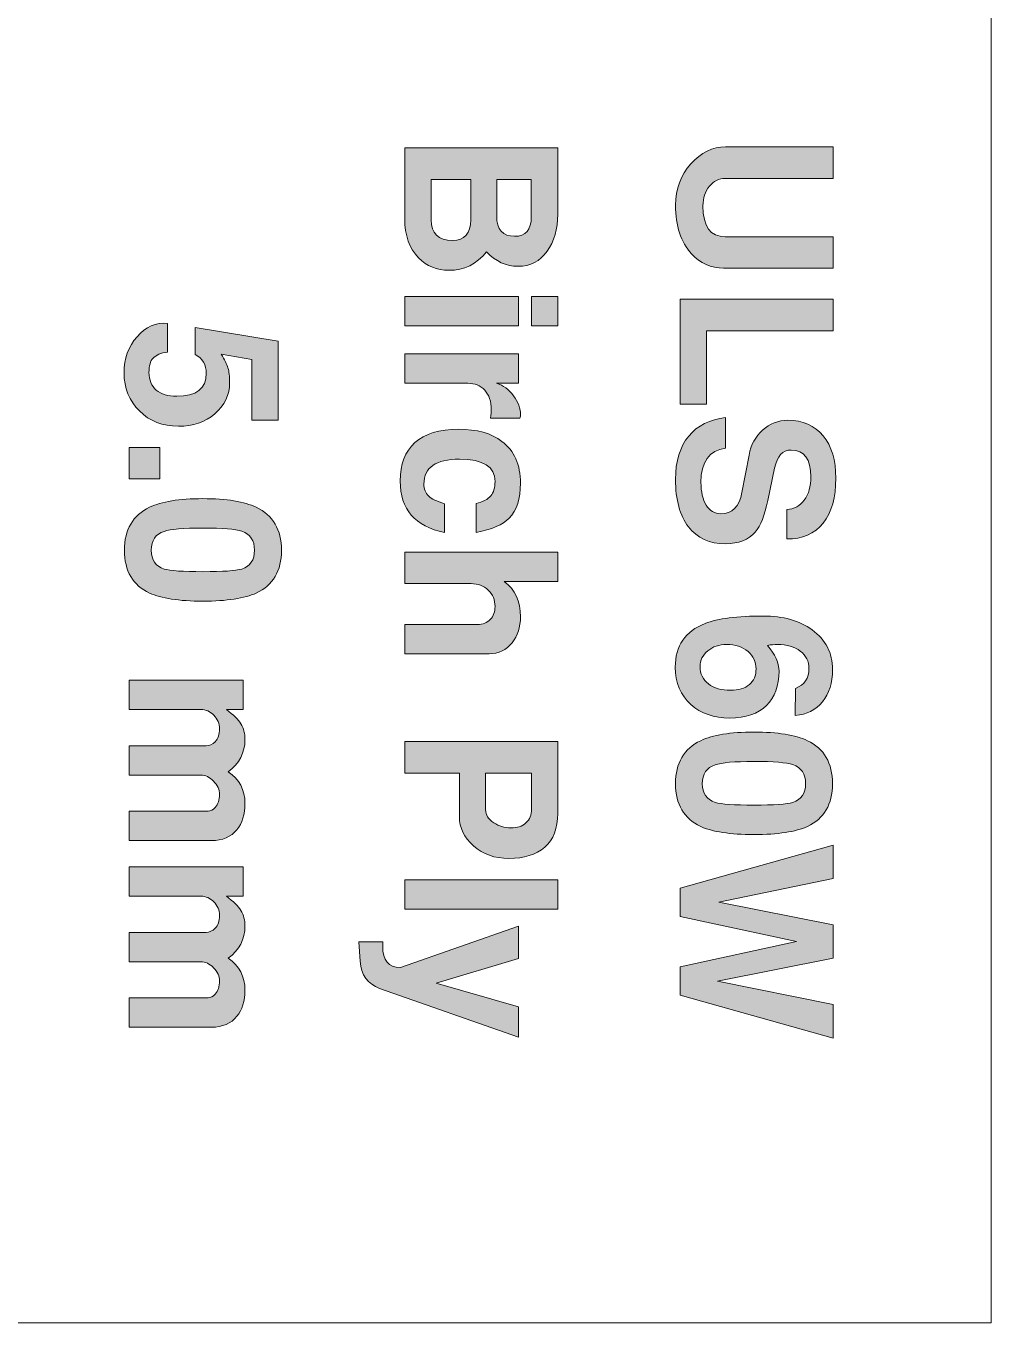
# Model space of a CAD drawing. Header units: inches. Extents: x 0.68 to 8.36, y -4.82 to -0.59.
# Drawn here: x 7.142 to 7.908, y -4.819 to -3.789 of the extents above; entities that cross this region are included whole.
import ezdxf

# ---------------------------------------------------------------- set-up
doc = ezdxf.new("R2010")
doc.units = ezdxf.units.IN
doc.header["$MEASUREMENT"] = 0
doc.layers.add('Layer 1', color=7, linetype='Continuous')

# ---------------------------------------------------------------- blocks, each defined once
blk = doc.blocks.new('block 14')
at = {"layer": 'Layer 1', "color": 7, "lineweight": 5, "true_color": 0xffffff}
blk.add_lwpolyline([(7.9083, -2.7589), (7.9083, -4.8189)], dxfattribs=at)
blk = doc.blocks.new('block 13')
at = {"layer": 'Layer 1'}
blk.add_blockref('block 14', (0, 0), dxfattribs=at)
blk = doc.blocks.new('block 12')
at = {"layer": 'Layer 1', "color": 7, "lineweight": 5, "true_color": 0xffffff}
blk.add_lwpolyline([(7.9083, -4.8189), (4.7114, -4.8189)], dxfattribs=at)
at = {"layer": 'Layer 1'}
blk.add_blockref('block 13', (0, 0), dxfattribs=at)
blk = doc.blocks.new('block 23')
at = {"layer": 'Layer 1', "true_color": 0xed1f24}
h = blk.add_hatch(color=240, dxfattribs=at)
h.dxf.hatch_style = 2
edge = h.paths.add_edge_path()
edge.add_spline(control_points=[(7.4779, -3.983), (7.4682, -3.983), (7.4602, -3.9797), (7.4537, -3.9732), (7.4464, -3.9657), (7.4427, -3.9553), (7.4427, -3.942), (7.4427, -3.942), (7.4427, -3.8858), (7.4427, -3.8858), (7.4427, -3.8858), (7.5642, -3.8858), (7.5642, -3.8858), (7.5642, -3.8858), (7.5642, -3.9385), (7.5642, -3.9385), (7.5642, -3.9502), (7.5614, -3.96), (7.5557, -3.9679), (7.5501, -3.9759), (7.5424, -3.9798), (7.5326, -3.9798), (7.5232, -3.9798), (7.5149, -3.976), (7.5076, -3.9683), (7.4998, -3.9781), (7.4899, -3.983), (7.4779, -3.983)], knot_values=[0, 0, 0, 0, 1, 1, 1, 2, 2, 2, 3, 3, 3, 4, 4, 4, 5, 5, 5, 6, 6, 6, 7, 7, 7, 8, 8, 8, 9, 9, 9, 9], degree=3, periodic=1)
edge = h.paths.add_edge_path()
edge.add_spline(control_points=[(7.4807, -3.9592), (7.4903, -3.9592), (7.4951, -3.9537), (7.4951, -3.9428), (7.4951, -3.9428), (7.4951, -3.9108), (7.4951, -3.9108), (7.4951, -3.9108), (7.4636, -3.9108), (7.4636, -3.9108), (7.4636, -3.9108), (7.4636, -3.9428), (7.4636, -3.9428), (7.4636, -3.9537), (7.4693, -3.9592), (7.4807, -3.9592)], knot_values=[0, 0, 0, 0, 1, 1, 1, 2, 2, 2, 3, 3, 3, 4, 4, 4, 5, 5, 5, 5], degree=3, periodic=1)
edge = h.paths.add_edge_path()
edge.add_spline(control_points=[(7.5299, -3.956), (7.5388, -3.956), (7.5432, -3.9508), (7.5432, -3.9405), (7.5432, -3.9405), (7.5432, -3.9108), (7.5432, -3.9108), (7.5432, -3.9108), (7.5157, -3.9108), (7.5157, -3.9108), (7.5157, -3.9108), (7.5157, -3.9398), (7.5157, -3.9398), (7.5157, -3.9506), (7.5205, -3.956), (7.5299, -3.956)], knot_values=[0, 0, 0, 0, 1, 1, 1, 2, 2, 2, 3, 3, 3, 4, 4, 4, 5, 5, 5, 5], degree=3, periodic=1)
h = blk.add_hatch(color=240, dxfattribs=at)
h.dxf.hatch_style = 2
h.paths.add_polyline_path([(7.4427, -4.0272), (7.4427, -4.0038), (7.5331, -4.0038), (7.5331, -4.0272)])
h.paths.add_polyline_path([(7.5434, -4.0272), (7.5434, -4.0038), (7.5642, -4.0038), (7.5642, -4.0272)])
h = blk.add_hatch(color=240, dxfattribs=at)
h.dxf.hatch_style = 2
edge = h.paths.add_edge_path()
edge.add_spline(control_points=[(7.5109, -4.1005), (7.5112, -4.0974), (7.5114, -4.0951), (7.5114, -4.0937), (7.5114, -4.0871), (7.5097, -4.082), (7.5062, -4.0782), (7.5027, -4.0745), (7.4982, -4.0727), (7.4929, -4.0727), (7.4929, -4.0727), (7.4427, -4.0727), (7.4427, -4.0727), (7.4427, -4.0727), (7.4427, -4.0493), (7.4427, -4.0493), (7.4427, -4.0493), (7.5331, -4.0493), (7.5331, -4.0493), (7.5331, -4.0493), (7.5331, -4.0727), (7.5331, -4.0727), (7.5331, -4.0727), (7.5156, -4.0727), (7.5156, -4.0727), (7.5209, -4.0743), (7.5254, -4.0777), (7.5291, -4.0827), (7.5327, -4.0877), (7.5346, -4.0927), (7.5346, -4.0977), (7.5346, -4.0982), (7.5345, -4.0992), (7.5342, -4.1005), (7.5342, -4.1005), (7.5109, -4.1005), (7.5109, -4.1005)], knot_values=[0, 0, 0, 0, 1, 1, 1, 2, 2, 2, 3, 3, 3, 4, 4, 4, 5, 5, 5, 6, 6, 6, 7, 7, 7, 8, 8, 8, 9, 9, 9, 10, 10, 10, 11, 11, 11, 12, 12, 12, 12], degree=3, periodic=1)
h = blk.add_hatch(color=240, dxfattribs=at)
h.dxf.hatch_style = 2
edge = h.paths.add_edge_path()
edge.add_spline(control_points=[(7.4742, -4.1912), (7.4508, -4.1863), (7.4391, -4.1727), (7.4391, -4.1503), (7.4391, -4.1371), (7.443, -4.1269), (7.4508, -4.1198), (7.4587, -4.1127), (7.4702, -4.1092), (7.4854, -4.1092), (7.4999, -4.1092), (7.5114, -4.1124), (7.5199, -4.1188), (7.5297, -4.1262), (7.5346, -4.1372), (7.5346, -4.152), (7.5346, -4.1644), (7.5316, -4.1737), (7.5257, -4.1797), (7.5205, -4.185), (7.5117, -4.1888), (7.4994, -4.1912), (7.4994, -4.1912), (7.4994, -4.1681), (7.4994, -4.1681), (7.5049, -4.1668), (7.5088, -4.1648), (7.511, -4.1622), (7.5133, -4.1595), (7.5144, -4.1557), (7.5144, -4.1507), (7.5144, -4.1389), (7.505, -4.133), (7.4862, -4.133), (7.4673, -4.133), (7.4579, -4.1396), (7.4579, -4.1527), (7.4579, -4.1567), (7.4591, -4.1599), (7.4616, -4.1622), (7.464, -4.1644), (7.4682, -4.1665), (7.4742, -4.1683), (7.4742, -4.1683), (7.4742, -4.1912), (7.4742, -4.1912)], knot_values=[0, 0, 0, 0, 1, 1, 1, 2, 2, 2, 3, 3, 3, 4, 4, 4, 5, 5, 5, 6, 6, 6, 7, 7, 7, 8, 8, 8, 9, 9, 9, 10, 10, 10, 11, 11, 11, 12, 12, 12, 13, 13, 13, 14, 14, 14, 15, 15, 15, 15], degree=3, periodic=1)
h = blk.add_hatch(color=240, dxfattribs=at)
h.dxf.hatch_style = 2
edge = h.paths.add_edge_path()
edge.add_spline(control_points=[(7.4427, -4.2875), (7.4427, -4.2875), (7.4427, -4.2642), (7.4427, -4.2642), (7.4427, -4.2642), (7.5004, -4.2642), (7.5004, -4.2642), (7.5047, -4.2642), (7.5081, -4.2628), (7.5106, -4.2602), (7.5132, -4.2575), (7.5144, -4.2541), (7.5144, -4.25), (7.5144, -4.2448), (7.5126, -4.2404), (7.509, -4.237), (7.5054, -4.2335), (7.5008, -4.2318), (7.4954, -4.2318), (7.4954, -4.2318), (7.4427, -4.2318), (7.4427, -4.2318), (7.4427, -4.2318), (7.4427, -4.2068), (7.4427, -4.2068), (7.4427, -4.2068), (7.5642, -4.2068), (7.5642, -4.2068), (7.5642, -4.2068), (7.5642, -4.2302), (7.5642, -4.2302), (7.5642, -4.2302), (7.5217, -4.2302), (7.5217, -4.2302), (7.5303, -4.2365), (7.5346, -4.2458), (7.5346, -4.2582), (7.5346, -4.2663), (7.5324, -4.2731), (7.5281, -4.2787), (7.5234, -4.2845), (7.5173, -4.2875), (7.5097, -4.2875), (7.5097, -4.2875), (7.4427, -4.2875), (7.4427, -4.2875)], knot_values=[0, 0, 0, 0, 1, 1, 1, 2, 2, 2, 3, 3, 3, 4, 4, 4, 5, 5, 5, 6, 6, 6, 7, 7, 7, 8, 8, 8, 9, 9, 9, 10, 10, 10, 11, 11, 11, 12, 12, 12, 13, 13, 13, 14, 14, 14, 15, 15, 15, 15], degree=3, periodic=1)
h = blk.add_hatch(color=240, dxfattribs=at)
h.dxf.hatch_style = 2
edge = h.paths.add_edge_path()
edge.add_spline(control_points=[(7.5254, -4.45), (7.5142, -4.45), (7.5048, -4.4467), (7.4973, -4.44), (7.4898, -4.4333), (7.4861, -4.4257), (7.4861, -4.417), (7.4861, -4.417), (7.4861, -4.3822), (7.4861, -4.3822), (7.4861, -4.3822), (7.4427, -4.3822), (7.4427, -4.3822), (7.4427, -4.3822), (7.4427, -4.3572), (7.4427, -4.3572), (7.4427, -4.3572), (7.5642, -4.3572), (7.5642, -4.3572), (7.5642, -4.3572), (7.5642, -4.4143), (7.5642, -4.4143), (7.5642, -4.4261), (7.5608, -4.435), (7.5539, -4.441), (7.547, -4.447), (7.5375, -4.45), (7.5254, -4.45)], knot_values=[0, 0, 0, 0, 1, 1, 1, 2, 2, 2, 3, 3, 3, 4, 4, 4, 5, 5, 5, 6, 6, 6, 7, 7, 7, 8, 8, 8, 9, 9, 9, 9], degree=3, periodic=1)
edge = h.paths.add_edge_path()
edge.add_spline(control_points=[(7.5269, -4.4258), (7.5319, -4.4258), (7.5359, -4.4245), (7.5389, -4.4218), (7.5419, -4.4192), (7.5434, -4.4154), (7.5434, -4.4107), (7.5434, -4.4107), (7.5434, -4.3822), (7.5434, -4.3822), (7.5434, -4.3822), (7.5069, -4.3822), (7.5069, -4.3822), (7.5069, -4.3822), (7.5069, -4.4113), (7.5069, -4.4113), (7.5069, -4.4153), (7.5091, -4.4188), (7.5134, -4.4217), (7.5174, -4.4244), (7.5219, -4.4258), (7.5269, -4.4258)], knot_values=[0, 0, 0, 0, 1, 1, 1, 2, 2, 2, 3, 3, 3, 4, 4, 4, 5, 5, 5, 6, 6, 6, 7, 7, 7, 7], degree=3, periodic=1)
h = blk.add_hatch(color=240, dxfattribs=at)
h.dxf.hatch_style = 2
h.paths.add_polyline_path([(7.4427, -4.4903), (7.4427, -4.467), (7.5642, -4.467), (7.5642, -4.4903)])
h = blk.add_hatch(color=240, dxfattribs=at)
h.dxf.hatch_style = 2
edge = h.paths.add_edge_path()
edge.add_spline(control_points=[(7.5331, -4.5918), (7.5331, -4.5918), (7.4227, -4.5532), (7.4227, -4.5532), (7.4133, -4.5498), (7.4081, -4.5426), (7.4072, -4.5315), (7.4072, -4.5315), (7.4061, -4.5162), (7.4061, -4.5162), (7.4061, -4.5162), (7.4252, -4.5162), (7.4252, -4.5162), (7.4252, -4.5162), (7.4252, -4.5197), (7.4252, -4.5197), (7.4252, -4.5309), (7.4299, -4.5365), (7.4392, -4.5365), (7.4392, -4.5365), (7.5331, -4.5037), (7.5331, -4.5037), (7.5331, -4.5037), (7.5331, -4.5295), (7.5331, -4.5295), (7.5331, -4.5295), (7.4676, -4.549), (7.4676, -4.549), (7.4676, -4.549), (7.5331, -4.5678), (7.5331, -4.5678), (7.5331, -4.5678), (7.5331, -4.5918), (7.5331, -4.5918)], knot_values=[0, 0, 0, 0, 1, 1, 1, 2, 2, 2, 3, 3, 3, 4, 4, 4, 5, 5, 5, 6, 6, 6, 7, 7, 7, 8, 8, 8, 9, 9, 9, 10, 10, 10, 11, 11, 11, 11], degree=3, periodic=1)
at = {"layer": 'Layer 1', "lineweight": 0}
for points in [[(7.4427, -4.0272), (7.4427, -4.0038), (7.5331, -4.0038), (7.5331, -4.0272), (7.4427, -4.0272)], [(7.5434, -4.0272), (7.5434, -4.0038), (7.5642, -4.0038), (7.5642, -4.0272), (7.5434, -4.0272)], [(7.4427, -4.4903), (7.4427, -4.467), (7.5642, -4.467), (7.5642, -4.4903), (7.4427, -4.4903)]]:
    blk.add_lwpolyline(points, dxfattribs=at)
for points, knots in [([(7.4779, -3.983), (7.4682, -3.983), (7.4602, -3.9797), (7.4537, -3.9732), (7.4464, -3.9657), (7.4427, -3.9553), (7.4427, -3.942), (7.4427, -3.942), (7.4427, -3.8858), (7.4427, -3.8858), (7.4427, -3.8858), (7.5642, -3.8858), (7.5642, -3.8858), (7.5642, -3.8858), (7.5642, -3.9385), (7.5642, -3.9385), (7.5642, -3.9502), (7.5614, -3.96), (7.5557, -3.9679), (7.5501, -3.9759), (7.5424, -3.9798), (7.5326, -3.9798), (7.5232, -3.9798), (7.5149, -3.976), (7.5076, -3.9683), (7.4998, -3.9781), (7.4899, -3.983), (7.4779, -3.983)], [0, 0, 0, 0, 1, 1, 1, 2, 2, 2, 3, 3, 3, 4, 4, 4, 5, 5, 5, 6, 6, 6, 7, 7, 7, 8, 8, 8, 9, 9, 9, 9]), ([(7.4807, -3.9592), (7.4903, -3.9592), (7.4951, -3.9537), (7.4951, -3.9428), (7.4951, -3.9428), (7.4951, -3.9108), (7.4951, -3.9108), (7.4951, -3.9108), (7.4636, -3.9108), (7.4636, -3.9108), (7.4636, -3.9108), (7.4636, -3.9428), (7.4636, -3.9428), (7.4636, -3.9537), (7.4693, -3.9592), (7.4807, -3.9592)], [0, 0, 0, 0, 1, 1, 1, 2, 2, 2, 3, 3, 3, 4, 4, 4, 5, 5, 5, 5]), ([(7.5299, -3.956), (7.5388, -3.956), (7.5432, -3.9508), (7.5432, -3.9405), (7.5432, -3.9405), (7.5432, -3.9108), (7.5432, -3.9108), (7.5432, -3.9108), (7.5157, -3.9108), (7.5157, -3.9108), (7.5157, -3.9108), (7.5157, -3.9398), (7.5157, -3.9398), (7.5157, -3.9506), (7.5205, -3.956), (7.5299, -3.956)], [0, 0, 0, 0, 1, 1, 1, 2, 2, 2, 3, 3, 3, 4, 4, 4, 5, 5, 5, 5]), ([(7.5109, -4.1005), (7.5112, -4.0974), (7.5114, -4.0951), (7.5114, -4.0937), (7.5114, -4.0871), (7.5097, -4.082), (7.5062, -4.0782), (7.5027, -4.0745), (7.4982, -4.0727), (7.4929, -4.0727), (7.4929, -4.0727), (7.4427, -4.0727), (7.4427, -4.0727), (7.4427, -4.0727), (7.4427, -4.0493), (7.4427, -4.0493), (7.4427, -4.0493), (7.5331, -4.0493), (7.5331, -4.0493), (7.5331, -4.0493), (7.5331, -4.0727), (7.5331, -4.0727), (7.5331, -4.0727), (7.5156, -4.0727), (7.5156, -4.0727), (7.5209, -4.0743), (7.5254, -4.0777), (7.5291, -4.0827), (7.5327, -4.0877), (7.5346, -4.0927), (7.5346, -4.0977), (7.5346, -4.0982), (7.5345, -4.0992), (7.5342, -4.1005), (7.5342, -4.1005), (7.5109, -4.1005), (7.5109, -4.1005)], [0, 0, 0, 0, 1, 1, 1, 2, 2, 2, 3, 3, 3, 4, 4, 4, 5, 5, 5, 6, 6, 6, 7, 7, 7, 8, 8, 8, 9, 9, 9, 10, 10, 10, 11, 11, 11, 12, 12, 12, 12]), ([(7.4742, -4.1912), (7.4508, -4.1863), (7.4391, -4.1727), (7.4391, -4.1503), (7.4391, -4.1371), (7.443, -4.1269), (7.4508, -4.1198), (7.4587, -4.1127), (7.4702, -4.1092), (7.4854, -4.1092), (7.4999, -4.1092), (7.5114, -4.1124), (7.5199, -4.1188), (7.5297, -4.1262), (7.5346, -4.1372), (7.5346, -4.152), (7.5346, -4.1644), (7.5316, -4.1737), (7.5257, -4.1797), (7.5205, -4.185), (7.5117, -4.1888), (7.4994, -4.1912), (7.4994, -4.1912), (7.4994, -4.1681), (7.4994, -4.1681), (7.5049, -4.1668), (7.5088, -4.1648), (7.511, -4.1622), (7.5133, -4.1595), (7.5144, -4.1557), (7.5144, -4.1507), (7.5144, -4.1389), (7.505, -4.133), (7.4862, -4.133), (7.4673, -4.133), (7.4579, -4.1396), (7.4579, -4.1527), (7.4579, -4.1567), (7.4591, -4.1599), (7.4616, -4.1622), (7.464, -4.1644), (7.4682, -4.1665), (7.4742, -4.1683), (7.4742, -4.1683), (7.4742, -4.1912), (7.4742, -4.1912)], [0, 0, 0, 0, 1, 1, 1, 2, 2, 2, 3, 3, 3, 4, 4, 4, 5, 5, 5, 6, 6, 6, 7, 7, 7, 8, 8, 8, 9, 9, 9, 10, 10, 10, 11, 11, 11, 12, 12, 12, 13, 13, 13, 14, 14, 14, 15, 15, 15, 15]), ([(7.4427, -4.2875), (7.4427, -4.2875), (7.4427, -4.2642), (7.4427, -4.2642), (7.4427, -4.2642), (7.5004, -4.2642), (7.5004, -4.2642), (7.5047, -4.2642), (7.5081, -4.2628), (7.5106, -4.2602), (7.5132, -4.2575), (7.5144, -4.2541), (7.5144, -4.25), (7.5144, -4.2448), (7.5126, -4.2404), (7.509, -4.237), (7.5054, -4.2335), (7.5008, -4.2318), (7.4954, -4.2318), (7.4954, -4.2318), (7.4427, -4.2318), (7.4427, -4.2318), (7.4427, -4.2318), (7.4427, -4.2068), (7.4427, -4.2068), (7.4427, -4.2068), (7.5642, -4.2068), (7.5642, -4.2068), (7.5642, -4.2068), (7.5642, -4.2302), (7.5642, -4.2302), (7.5642, -4.2302), (7.5217, -4.2302), (7.5217, -4.2302), (7.5303, -4.2365), (7.5346, -4.2458), (7.5346, -4.2582), (7.5346, -4.2663), (7.5324, -4.2731), (7.5281, -4.2787), (7.5234, -4.2845), (7.5173, -4.2875), (7.5097, -4.2875), (7.5097, -4.2875), (7.4427, -4.2875), (7.4427, -4.2875)], [0, 0, 0, 0, 1, 1, 1, 2, 2, 2, 3, 3, 3, 4, 4, 4, 5, 5, 5, 6, 6, 6, 7, 7, 7, 8, 8, 8, 9, 9, 9, 10, 10, 10, 11, 11, 11, 12, 12, 12, 13, 13, 13, 14, 14, 14, 15, 15, 15, 15]), ([(7.5254, -4.45), (7.5142, -4.45), (7.5048, -4.4467), (7.4973, -4.44), (7.4898, -4.4333), (7.4861, -4.4257), (7.4861, -4.417), (7.4861, -4.417), (7.4861, -4.3822), (7.4861, -4.3822), (7.4861, -4.3822), (7.4427, -4.3822), (7.4427, -4.3822), (7.4427, -4.3822), (7.4427, -4.3572), (7.4427, -4.3572), (7.4427, -4.3572), (7.5642, -4.3572), (7.5642, -4.3572), (7.5642, -4.3572), (7.5642, -4.4143), (7.5642, -4.4143), (7.5642, -4.4261), (7.5608, -4.435), (7.5539, -4.441), (7.547, -4.447), (7.5375, -4.45), (7.5254, -4.45)], [0, 0, 0, 0, 1, 1, 1, 2, 2, 2, 3, 3, 3, 4, 4, 4, 5, 5, 5, 6, 6, 6, 7, 7, 7, 8, 8, 8, 9, 9, 9, 9]), ([(7.5269, -4.4258), (7.5319, -4.4258), (7.5359, -4.4245), (7.5389, -4.4218), (7.5419, -4.4192), (7.5434, -4.4154), (7.5434, -4.4107), (7.5434, -4.4107), (7.5434, -4.3822), (7.5434, -4.3822), (7.5434, -4.3822), (7.5069, -4.3822), (7.5069, -4.3822), (7.5069, -4.3822), (7.5069, -4.4113), (7.5069, -4.4113), (7.5069, -4.4153), (7.5091, -4.4188), (7.5134, -4.4217), (7.5174, -4.4244), (7.5219, -4.4258), (7.5269, -4.4258)], [0, 0, 0, 0, 1, 1, 1, 2, 2, 2, 3, 3, 3, 4, 4, 4, 5, 5, 5, 6, 6, 6, 7, 7, 7, 7]), ([(7.5331, -4.5918), (7.5331, -4.5918), (7.4227, -4.5532), (7.4227, -4.5532), (7.4133, -4.5498), (7.4081, -4.5426), (7.4072, -4.5315), (7.4072, -4.5315), (7.4061, -4.5162), (7.4061, -4.5162), (7.4061, -4.5162), (7.4252, -4.5162), (7.4252, -4.5162), (7.4252, -4.5162), (7.4252, -4.5197), (7.4252, -4.5197), (7.4252, -4.5309), (7.4299, -4.5365), (7.4392, -4.5365), (7.4392, -4.5365), (7.5331, -4.5037), (7.5331, -4.5037), (7.5331, -4.5037), (7.5331, -4.5295), (7.5331, -4.5295), (7.5331, -4.5295), (7.4676, -4.549), (7.4676, -4.549), (7.4676, -4.549), (7.5331, -4.5678), (7.5331, -4.5678), (7.5331, -4.5678), (7.5331, -4.5918), (7.5331, -4.5918)], [0, 0, 0, 0, 1, 1, 1, 2, 2, 2, 3, 3, 3, 4, 4, 4, 5, 5, 5, 6, 6, 6, 7, 7, 7, 8, 8, 8, 9, 9, 9, 10, 10, 10, 11, 11, 11, 11])]:
    blk.add_open_spline(points, degree=3, knots=knots, dxfattribs=at)
blk = doc.blocks.new('block 25')
at = {"layer": 'Layer 1', "true_color": 0xed1f24}
h = blk.add_hatch(color=240, dxfattribs=at)
h.dxf.hatch_style = 2
edge = h.paths.add_edge_path()
edge.add_spline(control_points=[(7.2629, -4.1068), (7.2505, -4.1068), (7.2402, -4.1028), (7.232, -4.0947), (7.2239, -4.0867), (7.2198, -4.0765), (7.2198, -4.0643), (7.2198, -4.0532), (7.2232, -4.0437), (7.2301, -4.0357), (7.237, -4.0277), (7.2451, -4.0242), (7.2544, -4.0252), (7.2544, -4.0252), (7.2544, -4.0479), (7.2544, -4.0479), (7.249, -4.0487), (7.2452, -4.0503), (7.2429, -4.0527), (7.2407, -4.055), (7.2396, -4.0589), (7.2396, -4.0641), (7.2396, -4.0701), (7.2416, -4.0748), (7.2454, -4.0781), (7.2493, -4.0813), (7.2547, -4.083), (7.2616, -4.083), (7.2773, -4.083), (7.2851, -4.0769), (7.2851, -4.0648), (7.2851, -4.058), (7.2822, -4.053), (7.2763, -4.0499), (7.2763, -4.0499), (7.2763, -4.0285), (7.2763, -4.0285), (7.2763, -4.0285), (7.3421, -4.0392), (7.3421, -4.0392), (7.3421, -4.0392), (7.3421, -4.102), (7.3421, -4.102), (7.3421, -4.102), (7.3213, -4.102), (7.3213, -4.102), (7.3213, -4.102), (7.3213, -4.0537), (7.3213, -4.0537), (7.3213, -4.0537), (7.2969, -4.0496), (7.2969, -4.0496), (7.2996, -4.0539), (7.3014, -4.0575), (7.3023, -4.0605), (7.3032, -4.0634), (7.3036, -4.0673), (7.3036, -4.072), (7.3036, -4.082), (7.2997, -4.0903), (7.2919, -4.0969), (7.2842, -4.1035), (7.2745, -4.1068), (7.2629, -4.1068)], knot_values=[0, 0, 0, 0, 1, 1, 1, 2, 2, 2, 3, 3, 3, 4, 4, 4, 5, 5, 5, 6, 6, 6, 7, 7, 7, 8, 8, 8, 9, 9, 9, 10, 10, 10, 11, 11, 11, 12, 12, 12, 13, 13, 13, 14, 14, 14, 15, 15, 15, 16, 16, 16, 17, 17, 17, 18, 18, 18, 19, 19, 19, 20, 20, 20, 21, 21, 21, 21], degree=3, periodic=1)
h = blk.add_hatch(color=240, dxfattribs=at)
h.dxf.hatch_style = 2
h.paths.add_polyline_path([(7.2239, -4.1487), (7.2239, -4.1237), (7.2483, -4.1237), (7.2483, -4.1487)])
h = blk.add_hatch(color=240, dxfattribs=at)
h.dxf.hatch_style = 2
edge = h.paths.add_edge_path()
edge.add_spline(control_points=[(7.2824, -4.2457), (7.2634, -4.2457), (7.2493, -4.2435), (7.2401, -4.2393), (7.2268, -4.2331), (7.2201, -4.2218), (7.2201, -4.2053), (7.2201, -4.1889), (7.2268, -4.1775), (7.2401, -4.1712), (7.2495, -4.1666), (7.2637, -4.1643), (7.2824, -4.1643), (7.3012, -4.1643), (7.3153, -4.1666), (7.3248, -4.1712), (7.3381, -4.1775), (7.3448, -4.1889), (7.3448, -4.2053), (7.3448, -4.2218), (7.3381, -4.2331), (7.3248, -4.2393), (7.3155, -4.2435), (7.3014, -4.2457), (7.2824, -4.2457)], knot_values=[0, 0, 0, 0, 1, 1, 1, 2, 2, 2, 3, 3, 3, 4, 4, 4, 5, 5, 5, 6, 6, 6, 7, 7, 7, 8, 8, 8, 8], degree=3, periodic=1)
edge = h.paths.add_edge_path()
edge.add_spline(control_points=[(7.2824, -4.2223), (7.2982, -4.2223), (7.3085, -4.2216), (7.3133, -4.2202), (7.32, -4.2179), (7.3234, -4.213), (7.3234, -4.2053), (7.3234, -4.1975), (7.32, -4.1925), (7.3133, -4.1902), (7.3083, -4.1885), (7.298, -4.1877), (7.2824, -4.1877), (7.2669, -4.1877), (7.2566, -4.1885), (7.2516, -4.1903), (7.2448, -4.1925), (7.2414, -4.1975), (7.2414, -4.2053), (7.2414, -4.213), (7.2448, -4.2179), (7.2516, -4.2202), (7.2564, -4.2216), (7.2667, -4.2223), (7.2824, -4.2223)], knot_values=[0, 0, 0, 0, 1, 1, 1, 2, 2, 2, 3, 3, 3, 4, 4, 4, 5, 5, 5, 6, 6, 6, 7, 7, 7, 8, 8, 8, 8], degree=3, periodic=1)
h = blk.add_hatch(color=240, dxfattribs=at)
h.dxf.hatch_style = 2
edge = h.paths.add_edge_path()
edge.add_spline(control_points=[(7.2239, -4.4358), (7.2239, -4.4358), (7.2239, -4.4125), (7.2239, -4.4125), (7.2239, -4.4125), (7.2866, -4.4125), (7.2866, -4.4125), (7.2885, -4.4125), (7.2903, -4.4115), (7.2921, -4.4095), (7.2944, -4.4069), (7.2956, -4.4035), (7.2956, -4.3992), (7.2956, -4.3954), (7.294, -4.3919), (7.2909, -4.3887), (7.2877, -4.3854), (7.2843, -4.3838), (7.2806, -4.3838), (7.2806, -4.3838), (7.2239, -4.3838), (7.2239, -4.3838), (7.2239, -4.3838), (7.2239, -4.3605), (7.2239, -4.3605), (7.2239, -4.3605), (7.2849, -4.3605), (7.2849, -4.3605), (7.2877, -4.3605), (7.2901, -4.3594), (7.2921, -4.3573), (7.2944, -4.3549), (7.2956, -4.3515), (7.2956, -4.3472), (7.2956, -4.3429), (7.2941, -4.3393), (7.2911, -4.3363), (7.2881, -4.3333), (7.2847, -4.3318), (7.2808, -4.3318), (7.2808, -4.3318), (7.2239, -4.3318), (7.2239, -4.3318), (7.2239, -4.3318), (7.2239, -4.3085), (7.2239, -4.3085), (7.2239, -4.3085), (7.3143, -4.3085), (7.3143, -4.3085), (7.3143, -4.3085), (7.3143, -4.3318), (7.3143, -4.3318), (7.3143, -4.3318), (7.3011, -4.3318), (7.3011, -4.3318), (7.3067, -4.3359), (7.3105, -4.3397), (7.3126, -4.3432), (7.3147, -4.3467), (7.3158, -4.3509), (7.3158, -4.3557), (7.3158, -4.366), (7.3114, -4.3745), (7.3026, -4.3812), (7.3114, -4.3872), (7.3158, -4.3955), (7.3158, -4.4063), (7.3158, -4.4151), (7.3137, -4.422), (7.3094, -4.4272), (7.3049, -4.4329), (7.2981, -4.4358), (7.2891, -4.4358), (7.2891, -4.4358), (7.2239, -4.4358), (7.2239, -4.4358)], knot_values=[0, 0, 0, 0, 1, 1, 1, 2, 2, 2, 3, 3, 3, 4, 4, 4, 5, 5, 5, 6, 6, 6, 7, 7, 7, 8, 8, 8, 9, 9, 9, 10, 10, 10, 11, 11, 11, 12, 12, 12, 13, 13, 13, 14, 14, 14, 15, 15, 15, 16, 16, 16, 17, 17, 17, 18, 18, 18, 19, 19, 19, 20, 20, 20, 21, 21, 21, 22, 22, 22, 23, 23, 23, 24, 24, 24, 25, 25, 25, 25], degree=3, periodic=1)
h = blk.add_hatch(color=240, dxfattribs=at)
h.dxf.hatch_style = 2
edge = h.paths.add_edge_path()
edge.add_spline(control_points=[(7.2239, -4.584), (7.2239, -4.584), (7.2239, -4.5607), (7.2239, -4.5607), (7.2239, -4.5607), (7.2866, -4.5607), (7.2866, -4.5607), (7.2885, -4.5607), (7.2903, -4.5597), (7.2921, -4.5577), (7.2944, -4.5551), (7.2956, -4.5517), (7.2956, -4.5473), (7.2956, -4.5435), (7.294, -4.54), (7.2909, -4.5368), (7.2877, -4.5336), (7.2843, -4.532), (7.2806, -4.532), (7.2806, -4.532), (7.2239, -4.532), (7.2239, -4.532), (7.2239, -4.532), (7.2239, -4.5087), (7.2239, -4.5087), (7.2239, -4.5087), (7.2849, -4.5087), (7.2849, -4.5087), (7.2877, -4.5087), (7.2901, -4.5076), (7.2921, -4.5055), (7.2944, -4.503), (7.2956, -4.4997), (7.2956, -4.4953), (7.2956, -4.4911), (7.2941, -4.4875), (7.2911, -4.4845), (7.2881, -4.4815), (7.2847, -4.48), (7.2808, -4.48), (7.2808, -4.48), (7.2239, -4.48), (7.2239, -4.48), (7.2239, -4.48), (7.2239, -4.4567), (7.2239, -4.4567), (7.2239, -4.4567), (7.3143, -4.4567), (7.3143, -4.4567), (7.3143, -4.4567), (7.3143, -4.48), (7.3143, -4.48), (7.3143, -4.48), (7.3011, -4.48), (7.3011, -4.48), (7.3067, -4.4841), (7.3105, -4.4879), (7.3126, -4.4914), (7.3147, -4.4949), (7.3158, -4.4991), (7.3158, -4.5038), (7.3158, -4.5142), (7.3114, -4.5227), (7.3026, -4.5293), (7.3114, -4.5353), (7.3158, -4.5437), (7.3158, -4.5545), (7.3158, -4.5633), (7.3137, -4.5702), (7.3094, -4.5753), (7.3049, -4.5811), (7.2981, -4.584), (7.2891, -4.584), (7.2891, -4.584), (7.2239, -4.584), (7.2239, -4.584)], knot_values=[0, 0, 0, 0, 1, 1, 1, 2, 2, 2, 3, 3, 3, 4, 4, 4, 5, 5, 5, 6, 6, 6, 7, 7, 7, 8, 8, 8, 9, 9, 9, 10, 10, 10, 11, 11, 11, 12, 12, 12, 13, 13, 13, 14, 14, 14, 15, 15, 15, 16, 16, 16, 17, 17, 17, 18, 18, 18, 19, 19, 19, 20, 20, 20, 21, 21, 21, 22, 22, 22, 23, 23, 23, 24, 24, 24, 25, 25, 25, 25], degree=3, periodic=1)
at = {"layer": 'Layer 1', "lineweight": 0}
blk.add_lwpolyline([(7.2239, -4.1487), (7.2239, -4.1237), (7.2483, -4.1237), (7.2483, -4.1487), (7.2239, -4.1487)], dxfattribs=at)
for points, knots in [([(7.2629, -4.1068), (7.2505, -4.1068), (7.2402, -4.1028), (7.232, -4.0947), (7.2239, -4.0867), (7.2198, -4.0765), (7.2198, -4.0643), (7.2198, -4.0532), (7.2232, -4.0437), (7.2301, -4.0357), (7.237, -4.0277), (7.2451, -4.0242), (7.2544, -4.0252), (7.2544, -4.0252), (7.2544, -4.0479), (7.2544, -4.0479), (7.249, -4.0487), (7.2452, -4.0503), (7.2429, -4.0527), (7.2407, -4.055), (7.2396, -4.0589), (7.2396, -4.0641), (7.2396, -4.0701), (7.2416, -4.0748), (7.2454, -4.0781), (7.2493, -4.0813), (7.2547, -4.083), (7.2616, -4.083), (7.2773, -4.083), (7.2851, -4.0769), (7.2851, -4.0648), (7.2851, -4.058), (7.2822, -4.053), (7.2763, -4.0499), (7.2763, -4.0499), (7.2763, -4.0285), (7.2763, -4.0285), (7.2763, -4.0285), (7.3421, -4.0392), (7.3421, -4.0392), (7.3421, -4.0392), (7.3421, -4.102), (7.3421, -4.102), (7.3421, -4.102), (7.3213, -4.102), (7.3213, -4.102), (7.3213, -4.102), (7.3213, -4.0537), (7.3213, -4.0537), (7.3213, -4.0537), (7.2969, -4.0496), (7.2969, -4.0496), (7.2996, -4.0539), (7.3014, -4.0575), (7.3023, -4.0605), (7.3032, -4.0634), (7.3036, -4.0673), (7.3036, -4.072), (7.3036, -4.082), (7.2997, -4.0903), (7.2919, -4.0969), (7.2842, -4.1035), (7.2745, -4.1068), (7.2629, -4.1068)], [0, 0, 0, 0, 1, 1, 1, 2, 2, 2, 3, 3, 3, 4, 4, 4, 5, 5, 5, 6, 6, 6, 7, 7, 7, 8, 8, 8, 9, 9, 9, 10, 10, 10, 11, 11, 11, 12, 12, 12, 13, 13, 13, 14, 14, 14, 15, 15, 15, 16, 16, 16, 17, 17, 17, 18, 18, 18, 19, 19, 19, 20, 20, 20, 21, 21, 21, 21]), ([(7.2824, -4.2457), (7.2634, -4.2457), (7.2493, -4.2435), (7.2401, -4.2393), (7.2268, -4.2331), (7.2201, -4.2218), (7.2201, -4.2053), (7.2201, -4.1889), (7.2268, -4.1775), (7.2401, -4.1712), (7.2495, -4.1666), (7.2637, -4.1643), (7.2824, -4.1643), (7.3012, -4.1643), (7.3153, -4.1666), (7.3248, -4.1712), (7.3381, -4.1775), (7.3448, -4.1889), (7.3448, -4.2053), (7.3448, -4.2218), (7.3381, -4.2331), (7.3248, -4.2393), (7.3155, -4.2435), (7.3014, -4.2457), (7.2824, -4.2457)], [0, 0, 0, 0, 1, 1, 1, 2, 2, 2, 3, 3, 3, 4, 4, 4, 5, 5, 5, 6, 6, 6, 7, 7, 7, 8, 8, 8, 8]), ([(7.2824, -4.2223), (7.2982, -4.2223), (7.3085, -4.2216), (7.3133, -4.2202), (7.32, -4.2179), (7.3234, -4.213), (7.3234, -4.2053), (7.3234, -4.1975), (7.32, -4.1925), (7.3133, -4.1902), (7.3083, -4.1885), (7.298, -4.1877), (7.2824, -4.1877), (7.2669, -4.1877), (7.2566, -4.1885), (7.2516, -4.1903), (7.2448, -4.1925), (7.2414, -4.1975), (7.2414, -4.2053), (7.2414, -4.213), (7.2448, -4.2179), (7.2516, -4.2202), (7.2564, -4.2216), (7.2667, -4.2223), (7.2824, -4.2223)], [0, 0, 0, 0, 1, 1, 1, 2, 2, 2, 3, 3, 3, 4, 4, 4, 5, 5, 5, 6, 6, 6, 7, 7, 7, 8, 8, 8, 8]), ([(7.2239, -4.4358), (7.2239, -4.4358), (7.2239, -4.4125), (7.2239, -4.4125), (7.2239, -4.4125), (7.2866, -4.4125), (7.2866, -4.4125), (7.2885, -4.4125), (7.2903, -4.4115), (7.2921, -4.4095), (7.2944, -4.4069), (7.2956, -4.4035), (7.2956, -4.3992), (7.2956, -4.3954), (7.294, -4.3919), (7.2909, -4.3887), (7.2877, -4.3854), (7.2843, -4.3838), (7.2806, -4.3838), (7.2806, -4.3838), (7.2239, -4.3838), (7.2239, -4.3838), (7.2239, -4.3838), (7.2239, -4.3605), (7.2239, -4.3605), (7.2239, -4.3605), (7.2849, -4.3605), (7.2849, -4.3605), (7.2877, -4.3605), (7.2901, -4.3594), (7.2921, -4.3573), (7.2944, -4.3549), (7.2956, -4.3515), (7.2956, -4.3472), (7.2956, -4.3429), (7.2941, -4.3393), (7.2911, -4.3363), (7.2881, -4.3333), (7.2847, -4.3318), (7.2808, -4.3318), (7.2808, -4.3318), (7.2239, -4.3318), (7.2239, -4.3318), (7.2239, -4.3318), (7.2239, -4.3085), (7.2239, -4.3085), (7.2239, -4.3085), (7.3143, -4.3085), (7.3143, -4.3085), (7.3143, -4.3085), (7.3143, -4.3318), (7.3143, -4.3318), (7.3143, -4.3318), (7.3011, -4.3318), (7.3011, -4.3318), (7.3067, -4.3359), (7.3105, -4.3397), (7.3126, -4.3432), (7.3147, -4.3467), (7.3158, -4.3509), (7.3158, -4.3557), (7.3158, -4.366), (7.3114, -4.3745), (7.3026, -4.3812), (7.3114, -4.3872), (7.3158, -4.3955), (7.3158, -4.4063), (7.3158, -4.4151), (7.3137, -4.422), (7.3094, -4.4272), (7.3049, -4.4329), (7.2981, -4.4358), (7.2891, -4.4358), (7.2891, -4.4358), (7.2239, -4.4358), (7.2239, -4.4358)], [0, 0, 0, 0, 1, 1, 1, 2, 2, 2, 3, 3, 3, 4, 4, 4, 5, 5, 5, 6, 6, 6, 7, 7, 7, 8, 8, 8, 9, 9, 9, 10, 10, 10, 11, 11, 11, 12, 12, 12, 13, 13, 13, 14, 14, 14, 15, 15, 15, 16, 16, 16, 17, 17, 17, 18, 18, 18, 19, 19, 19, 20, 20, 20, 21, 21, 21, 22, 22, 22, 23, 23, 23, 24, 24, 24, 25, 25, 25, 25]), ([(7.2239, -4.584), (7.2239, -4.584), (7.2239, -4.5607), (7.2239, -4.5607), (7.2239, -4.5607), (7.2866, -4.5607), (7.2866, -4.5607), (7.2885, -4.5607), (7.2903, -4.5597), (7.2921, -4.5577), (7.2944, -4.5551), (7.2956, -4.5517), (7.2956, -4.5473), (7.2956, -4.5435), (7.294, -4.54), (7.2909, -4.5368), (7.2877, -4.5336), (7.2843, -4.532), (7.2806, -4.532), (7.2806, -4.532), (7.2239, -4.532), (7.2239, -4.532), (7.2239, -4.532), (7.2239, -4.5087), (7.2239, -4.5087), (7.2239, -4.5087), (7.2849, -4.5087), (7.2849, -4.5087), (7.2877, -4.5087), (7.2901, -4.5076), (7.2921, -4.5055), (7.2944, -4.503), (7.2956, -4.4997), (7.2956, -4.4953), (7.2956, -4.4911), (7.2941, -4.4875), (7.2911, -4.4845), (7.2881, -4.4815), (7.2847, -4.48), (7.2808, -4.48), (7.2808, -4.48), (7.2239, -4.48), (7.2239, -4.48), (7.2239, -4.48), (7.2239, -4.4567), (7.2239, -4.4567), (7.2239, -4.4567), (7.3143, -4.4567), (7.3143, -4.4567), (7.3143, -4.4567), (7.3143, -4.48), (7.3143, -4.48), (7.3143, -4.48), (7.3011, -4.48), (7.3011, -4.48), (7.3067, -4.4841), (7.3105, -4.4879), (7.3126, -4.4914), (7.3147, -4.4949), (7.3158, -4.4991), (7.3158, -4.5038), (7.3158, -4.5142), (7.3114, -4.5227), (7.3026, -4.5293), (7.3114, -4.5353), (7.3158, -4.5437), (7.3158, -4.5545), (7.3158, -4.5633), (7.3137, -4.5702), (7.3094, -4.5753), (7.3049, -4.5811), (7.2981, -4.584), (7.2891, -4.584), (7.2891, -4.584), (7.2239, -4.584), (7.2239, -4.584)], [0, 0, 0, 0, 1, 1, 1, 2, 2, 2, 3, 3, 3, 4, 4, 4, 5, 5, 5, 6, 6, 6, 7, 7, 7, 8, 8, 8, 9, 9, 9, 10, 10, 10, 11, 11, 11, 12, 12, 12, 13, 13, 13, 14, 14, 14, 15, 15, 15, 16, 16, 16, 17, 17, 17, 18, 18, 18, 19, 19, 19, 20, 20, 20, 21, 21, 21, 22, 22, 22, 23, 23, 23, 24, 24, 24, 25, 25, 25, 25])]:
    blk.add_open_spline(points, degree=3, knots=knots, dxfattribs=at)
blk = doc.blocks.new('block 27')
at = {"layer": 'Layer 1', "true_color": 0xed1f24}
h = blk.add_hatch(color=240, dxfattribs=at)
h.dxf.hatch_style = 2
edge = h.paths.add_edge_path()
edge.add_spline(control_points=[(7.6959, -3.9813), (7.686, -3.9813), (7.6775, -3.9775), (7.6704, -3.9698), (7.6619, -3.9606), (7.6577, -3.9478), (7.6577, -3.9313), (7.6577, -3.9184), (7.6618, -3.9075), (7.6699, -3.8985), (7.678, -3.8895), (7.6872, -3.885), (7.6975, -3.885), (7.6975, -3.885), (7.783, -3.885), (7.783, -3.885), (7.783, -3.885), (7.783, -3.91), (7.783, -3.91), (7.783, -3.91), (7.6972, -3.91), (7.6972, -3.91), (7.6922, -3.91), (7.688, -3.9121), (7.6846, -3.9162), (7.6812, -3.9204), (7.6795, -3.9256), (7.6795, -3.9318), (7.6795, -3.9482), (7.6854, -3.9563), (7.6972, -3.9563), (7.6972, -3.9563), (7.783, -3.9563), (7.783, -3.9563), (7.783, -3.9563), (7.783, -3.9813), (7.783, -3.9813), (7.783, -3.9813), (7.6959, -3.9813), (7.6959, -3.9813)], knot_values=[0, 0, 0, 0, 1, 1, 1, 2, 2, 2, 3, 3, 3, 4, 4, 4, 5, 5, 5, 6, 6, 6, 7, 7, 7, 8, 8, 8, 9, 9, 9, 10, 10, 10, 11, 11, 11, 12, 12, 12, 13, 13, 13, 13], degree=3, periodic=1)
h = blk.add_hatch(color=240, dxfattribs=at)
h.dxf.hatch_style = 2
h.paths.add_polyline_path([(7.6615, -4.0892), (7.6615, -4.006), (7.783, -4.006), (7.783, -4.031), (7.6824, -4.031), (7.6824, -4.0892)])
h = blk.add_hatch(color=240, dxfattribs=at)
h.dxf.hatch_style = 2
edge = h.paths.add_edge_path()
edge.add_spline(control_points=[(7.6974, -4.2001), (7.6847, -4.2001), (7.6749, -4.1957), (7.668, -4.1867), (7.6612, -4.1778), (7.6577, -4.1653), (7.6577, -4.1491), (7.6577, -4.1346), (7.6612, -4.1231), (7.6682, -4.1147), (7.6752, -4.1062), (7.685, -4.1013), (7.6975, -4.1), (7.6975, -4.1), (7.6975, -4.1242), (7.6975, -4.1242), (7.6844, -4.126), (7.6779, -4.1351), (7.6779, -4.1514), (7.6779, -4.159), (7.6793, -4.165), (7.6821, -4.1695), (7.685, -4.1741), (7.6888, -4.1763), (7.6937, -4.1763), (7.7028, -4.1763), (7.7083, -4.1707), (7.7104, -4.1593), (7.7104, -4.1593), (7.7161, -4.1297), (7.7161, -4.1297), (7.7176, -4.1215), (7.7213, -4.1149), (7.7269, -4.1098), (7.7326, -4.1047), (7.7392, -4.1021), (7.7469, -4.1021), (7.7588, -4.1021), (7.7681, -4.1062), (7.7749, -4.1144), (7.7817, -4.1226), (7.785, -4.1338), (7.785, -4.148), (7.785, -4.1633), (7.7817, -4.1752), (7.7749, -4.1837), (7.7681, -4.1922), (7.7585, -4.1964), (7.746, -4.1963), (7.746, -4.1963), (7.746, -4.173), (7.746, -4.173), (7.7519, -4.1726), (7.7566, -4.1701), (7.76, -4.1654), (7.7635, -4.1607), (7.7652, -4.1545), (7.7652, -4.147), (7.7652, -4.1328), (7.76, -4.1257), (7.7495, -4.1257), (7.7428, -4.1257), (7.7384, -4.1305), (7.7364, -4.1402), (7.7364, -4.1402), (7.731, -4.1658), (7.731, -4.1658), (7.7286, -4.1775), (7.7253, -4.1858), (7.721, -4.1908), (7.7157, -4.197), (7.7078, -4.2001), (7.6974, -4.2001)], knot_values=[0, 0, 0, 0, 1, 1, 1, 2, 2, 2, 3, 3, 3, 4, 4, 4, 5, 5, 5, 6, 6, 6, 7, 7, 7, 8, 8, 8, 9, 9, 9, 10, 10, 10, 11, 11, 11, 12, 12, 12, 13, 13, 13, 14, 14, 14, 15, 15, 15, 16, 16, 16, 17, 17, 17, 18, 18, 18, 19, 19, 19, 20, 20, 20, 21, 21, 21, 22, 22, 22, 23, 23, 23, 24, 24, 24, 24], degree=3, periodic=1)
h = blk.add_hatch(color=240, dxfattribs=at)
h.dxf.hatch_style = 2
edge = h.paths.add_edge_path()
edge.add_spline(control_points=[(7.7007, -4.3385), (7.6882, -4.3385), (7.6779, -4.3349), (7.6699, -4.3278), (7.6617, -4.3204), (7.6575, -4.3105), (7.6575, -4.2981), (7.6575, -4.2811), (7.6654, -4.2696), (7.6812, -4.2635), (7.6914, -4.2595), (7.7068, -4.2575), (7.7274, -4.2575), (7.7432, -4.2575), (7.7561, -4.2611), (7.7662, -4.2685), (7.777, -4.2763), (7.7824, -4.2868), (7.7824, -4.3001), (7.7824, -4.3106), (7.7797, -4.3191), (7.7744, -4.3256), (7.7691, -4.3322), (7.7619, -4.3358), (7.7527, -4.3365), (7.7527, -4.3365), (7.7529, -4.315), (7.7529, -4.315), (7.7601, -4.3123), (7.7637, -4.307), (7.7637, -4.2991), (7.7637, -4.2935), (7.7614, -4.2889), (7.7568, -4.2854), (7.7522, -4.2819), (7.7462, -4.2801), (7.7387, -4.2801), (7.7362, -4.2801), (7.7335, -4.2804), (7.7307, -4.2808), (7.7368, -4.2879), (7.7399, -4.2948), (7.7399, -4.3013), (7.7399, -4.3129), (7.7365, -4.322), (7.7299, -4.3286), (7.7232, -4.3352), (7.7135, -4.3385), (7.7007, -4.3385)], knot_values=[0, 0, 0, 0, 1, 1, 1, 2, 2, 2, 3, 3, 3, 4, 4, 4, 5, 5, 5, 6, 6, 6, 7, 7, 7, 8, 8, 8, 9, 9, 9, 10, 10, 10, 11, 11, 11, 12, 12, 12, 13, 13, 13, 14, 14, 14, 15, 15, 15, 16, 16, 16, 16], degree=3, periodic=1)
edge = h.paths.add_edge_path()
edge.add_spline(control_points=[(7.7014, -4.3165), (7.7078, -4.3165), (7.7128, -4.315), (7.7164, -4.3119), (7.7199, -4.3089), (7.7217, -4.3048), (7.7217, -4.2995), (7.7217, -4.294), (7.7196, -4.2894), (7.7153, -4.2857), (7.711, -4.282), (7.7053, -4.2801), (7.6982, -4.2801), (7.6923, -4.2801), (7.6874, -4.2818), (7.6833, -4.2852), (7.6792, -4.2885), (7.6772, -4.2927), (7.6772, -4.2977), (7.6772, -4.3034), (7.6794, -4.3079), (7.6839, -4.3114), (7.6883, -4.3148), (7.6942, -4.3165), (7.7014, -4.3165)], knot_values=[0, 0, 0, 0, 1, 1, 1, 2, 2, 2, 3, 3, 3, 4, 4, 4, 5, 5, 5, 6, 6, 6, 7, 7, 7, 8, 8, 8, 8], degree=3, periodic=1)
h = blk.add_hatch(color=240, dxfattribs=at)
h.dxf.hatch_style = 2
edge = h.paths.add_edge_path()
edge.add_spline(control_points=[(7.72, -4.431), (7.701, -4.431), (7.6869, -4.4289), (7.6777, -4.4246), (7.6644, -4.4184), (7.6577, -4.4071), (7.6577, -4.3907), (7.6577, -4.3742), (7.6644, -4.3628), (7.6777, -4.3565), (7.6872, -4.3519), (7.7013, -4.3497), (7.72, -4.3497), (7.7388, -4.3497), (7.7529, -4.3519), (7.7624, -4.3565), (7.7757, -4.3628), (7.7824, -4.3742), (7.7824, -4.3907), (7.7824, -4.4071), (7.7757, -4.4184), (7.7624, -4.4246), (7.7532, -4.4289), (7.739, -4.431), (7.72, -4.431)], knot_values=[0, 0, 0, 0, 1, 1, 1, 2, 2, 2, 3, 3, 3, 4, 4, 4, 5, 5, 5, 6, 6, 6, 7, 7, 7, 8, 8, 8, 8], degree=3, periodic=1)
edge = h.paths.add_edge_path()
edge.add_spline(control_points=[(7.72, -4.4077), (7.7358, -4.4077), (7.7461, -4.4069), (7.7509, -4.4055), (7.7577, -4.4033), (7.761, -4.3983), (7.761, -4.3907), (7.761, -4.3829), (7.7577, -4.3778), (7.7509, -4.3755), (7.7459, -4.3738), (7.7356, -4.373), (7.72, -4.373), (7.7045, -4.373), (7.6942, -4.3739), (7.6892, -4.3757), (7.6824, -4.3779), (7.679, -4.3829), (7.679, -4.3907), (7.679, -4.3983), (7.6824, -4.4033), (7.6892, -4.4055), (7.694, -4.4069), (7.7043, -4.4077), (7.72, -4.4077)], knot_values=[0, 0, 0, 0, 1, 1, 1, 2, 2, 2, 3, 3, 3, 4, 4, 4, 5, 5, 5, 6, 6, 6, 7, 7, 7, 8, 8, 8, 8], degree=3, periodic=1)
h = blk.add_hatch(color=240, dxfattribs=at)
h.dxf.hatch_style = 2
h.paths.add_polyline_path([(7.783, -4.5927), (7.6615, -4.5586), (7.6615, -4.5362), (7.7539, -4.516), (7.6615, -4.4961), (7.6615, -4.4735), (7.783, -4.4395), (7.783, -4.466), (7.692, -4.4847), (7.783, -4.5028), (7.783, -4.5293), (7.691, -4.5475), (7.783, -4.5661)])
at = {"layer": 'Layer 1', "lineweight": 0}
for points in [[(7.6615, -4.0892), (7.6615, -4.006), (7.783, -4.006), (7.783, -4.031), (7.6824, -4.031), (7.6824, -4.0892), (7.6615, -4.0892)], [(7.783, -4.5927), (7.6615, -4.5586), (7.6615, -4.5362), (7.7539, -4.516), (7.6615, -4.4961), (7.6615, -4.4735), (7.783, -4.4395), (7.783, -4.466), (7.692, -4.4847), (7.783, -4.5028), (7.783, -4.5293), (7.691, -4.5475), (7.783, -4.5661), (7.783, -4.5927)]]:
    blk.add_lwpolyline(points, dxfattribs=at)
for points, knots in [([(7.6959, -3.9813), (7.686, -3.9813), (7.6775, -3.9775), (7.6704, -3.9698), (7.6619, -3.9606), (7.6577, -3.9478), (7.6577, -3.9313), (7.6577, -3.9184), (7.6618, -3.9075), (7.6699, -3.8985), (7.678, -3.8895), (7.6872, -3.885), (7.6975, -3.885), (7.6975, -3.885), (7.783, -3.885), (7.783, -3.885), (7.783, -3.885), (7.783, -3.91), (7.783, -3.91), (7.783, -3.91), (7.6972, -3.91), (7.6972, -3.91), (7.6922, -3.91), (7.688, -3.9121), (7.6846, -3.9162), (7.6812, -3.9204), (7.6795, -3.9256), (7.6795, -3.9318), (7.6795, -3.9482), (7.6854, -3.9563), (7.6972, -3.9563), (7.6972, -3.9563), (7.783, -3.9563), (7.783, -3.9563), (7.783, -3.9563), (7.783, -3.9813), (7.783, -3.9813), (7.783, -3.9813), (7.6959, -3.9813), (7.6959, -3.9813)], [0, 0, 0, 0, 1, 1, 1, 2, 2, 2, 3, 3, 3, 4, 4, 4, 5, 5, 5, 6, 6, 6, 7, 7, 7, 8, 8, 8, 9, 9, 9, 10, 10, 10, 11, 11, 11, 12, 12, 12, 13, 13, 13, 13]), ([(7.6974, -4.2001), (7.6847, -4.2001), (7.6749, -4.1957), (7.668, -4.1867), (7.6612, -4.1778), (7.6577, -4.1653), (7.6577, -4.1491), (7.6577, -4.1346), (7.6612, -4.1231), (7.6682, -4.1147), (7.6752, -4.1062), (7.685, -4.1013), (7.6975, -4.1), (7.6975, -4.1), (7.6975, -4.1242), (7.6975, -4.1242), (7.6844, -4.126), (7.6779, -4.1351), (7.6779, -4.1514), (7.6779, -4.159), (7.6793, -4.165), (7.6821, -4.1695), (7.685, -4.1741), (7.6888, -4.1763), (7.6937, -4.1763), (7.7028, -4.1763), (7.7083, -4.1707), (7.7104, -4.1593), (7.7104, -4.1593), (7.7161, -4.1297), (7.7161, -4.1297), (7.7176, -4.1215), (7.7213, -4.1149), (7.7269, -4.1098), (7.7326, -4.1047), (7.7392, -4.1021), (7.7469, -4.1021), (7.7588, -4.1021), (7.7681, -4.1062), (7.7749, -4.1144), (7.7817, -4.1226), (7.785, -4.1338), (7.785, -4.148), (7.785, -4.1633), (7.7817, -4.1752), (7.7749, -4.1837), (7.7681, -4.1922), (7.7585, -4.1964), (7.746, -4.1963), (7.746, -4.1963), (7.746, -4.173), (7.746, -4.173), (7.7519, -4.1726), (7.7566, -4.1701), (7.76, -4.1654), (7.7635, -4.1607), (7.7652, -4.1545), (7.7652, -4.147), (7.7652, -4.1328), (7.76, -4.1257), (7.7495, -4.1257), (7.7428, -4.1257), (7.7384, -4.1305), (7.7364, -4.1402), (7.7364, -4.1402), (7.731, -4.1658), (7.731, -4.1658), (7.7286, -4.1775), (7.7253, -4.1858), (7.721, -4.1908), (7.7157, -4.197), (7.7078, -4.2001), (7.6974, -4.2001)], [0, 0, 0, 0, 1, 1, 1, 2, 2, 2, 3, 3, 3, 4, 4, 4, 5, 5, 5, 6, 6, 6, 7, 7, 7, 8, 8, 8, 9, 9, 9, 10, 10, 10, 11, 11, 11, 12, 12, 12, 13, 13, 13, 14, 14, 14, 15, 15, 15, 16, 16, 16, 17, 17, 17, 18, 18, 18, 19, 19, 19, 20, 20, 20, 21, 21, 21, 22, 22, 22, 23, 23, 23, 24, 24, 24, 24]), ([(7.7007, -4.3385), (7.6882, -4.3385), (7.6779, -4.3349), (7.6699, -4.3278), (7.6617, -4.3204), (7.6575, -4.3105), (7.6575, -4.2981), (7.6575, -4.2811), (7.6654, -4.2696), (7.6812, -4.2635), (7.6914, -4.2595), (7.7068, -4.2575), (7.7274, -4.2575), (7.7432, -4.2575), (7.7561, -4.2611), (7.7662, -4.2685), (7.777, -4.2763), (7.7824, -4.2868), (7.7824, -4.3001), (7.7824, -4.3106), (7.7797, -4.3191), (7.7744, -4.3256), (7.7691, -4.3322), (7.7619, -4.3358), (7.7527, -4.3365), (7.7527, -4.3365), (7.7529, -4.315), (7.7529, -4.315), (7.7601, -4.3123), (7.7637, -4.307), (7.7637, -4.2991), (7.7637, -4.2935), (7.7614, -4.2889), (7.7568, -4.2854), (7.7522, -4.2819), (7.7462, -4.2801), (7.7387, -4.2801), (7.7362, -4.2801), (7.7335, -4.2804), (7.7307, -4.2808), (7.7368, -4.2879), (7.7399, -4.2948), (7.7399, -4.3013), (7.7399, -4.3129), (7.7365, -4.322), (7.7299, -4.3286), (7.7232, -4.3352), (7.7135, -4.3385), (7.7007, -4.3385)], [0, 0, 0, 0, 1, 1, 1, 2, 2, 2, 3, 3, 3, 4, 4, 4, 5, 5, 5, 6, 6, 6, 7, 7, 7, 8, 8, 8, 9, 9, 9, 10, 10, 10, 11, 11, 11, 12, 12, 12, 13, 13, 13, 14, 14, 14, 15, 15, 15, 16, 16, 16, 16]), ([(7.7014, -4.3165), (7.7078, -4.3165), (7.7128, -4.315), (7.7164, -4.3119), (7.7199, -4.3089), (7.7217, -4.3048), (7.7217, -4.2995), (7.7217, -4.294), (7.7196, -4.2894), (7.7153, -4.2857), (7.711, -4.282), (7.7053, -4.2801), (7.6982, -4.2801), (7.6923, -4.2801), (7.6874, -4.2818), (7.6833, -4.2852), (7.6792, -4.2885), (7.6772, -4.2927), (7.6772, -4.2977), (7.6772, -4.3034), (7.6794, -4.3079), (7.6839, -4.3114), (7.6883, -4.3148), (7.6942, -4.3165), (7.7014, -4.3165)], [0, 0, 0, 0, 1, 1, 1, 2, 2, 2, 3, 3, 3, 4, 4, 4, 5, 5, 5, 6, 6, 6, 7, 7, 7, 8, 8, 8, 8]), ([(7.72, -4.431), (7.701, -4.431), (7.6869, -4.4289), (7.6777, -4.4246), (7.6644, -4.4184), (7.6577, -4.4071), (7.6577, -4.3907), (7.6577, -4.3742), (7.6644, -4.3628), (7.6777, -4.3565), (7.6872, -4.3519), (7.7013, -4.3497), (7.72, -4.3497), (7.7388, -4.3497), (7.7529, -4.3519), (7.7624, -4.3565), (7.7757, -4.3628), (7.7824, -4.3742), (7.7824, -4.3907), (7.7824, -4.4071), (7.7757, -4.4184), (7.7624, -4.4246), (7.7532, -4.4289), (7.739, -4.431), (7.72, -4.431)], [0, 0, 0, 0, 1, 1, 1, 2, 2, 2, 3, 3, 3, 4, 4, 4, 5, 5, 5, 6, 6, 6, 7, 7, 7, 8, 8, 8, 8]), ([(7.72, -4.4077), (7.7358, -4.4077), (7.7461, -4.4069), (7.7509, -4.4055), (7.7577, -4.4033), (7.761, -4.3983), (7.761, -4.3907), (7.761, -4.3829), (7.7577, -4.3778), (7.7509, -4.3755), (7.7459, -4.3738), (7.7356, -4.373), (7.72, -4.373), (7.7045, -4.373), (7.6942, -4.3739), (7.6892, -4.3757), (7.6824, -4.3779), (7.679, -4.3829), (7.679, -4.3907), (7.679, -4.3983), (7.6824, -4.4033), (7.6892, -4.4055), (7.694, -4.4069), (7.7043, -4.4077), (7.72, -4.4077)], [0, 0, 0, 0, 1, 1, 1, 2, 2, 2, 3, 3, 3, 4, 4, 4, 5, 5, 5, 6, 6, 6, 7, 7, 7, 8, 8, 8, 8])]:
    blk.add_open_spline(points, degree=3, knots=knots, dxfattribs=at)
blk = doc.blocks.new('block 21')
at = {"layer": 'Layer 1'}
for name in ['block 23', 'block 27', 'block 25']:
    blk.add_blockref(name, (0, 0), dxfattribs=at)

msp = doc.modelspace()

# ---------------------------------------------------------------- block references
at = {"layer": 'Layer 1'}
for name in ['block 12', 'block 21']:
    msp.add_blockref(name, (0, 0), dxfattribs=at)

doc.saveas('drawing.dxf')
